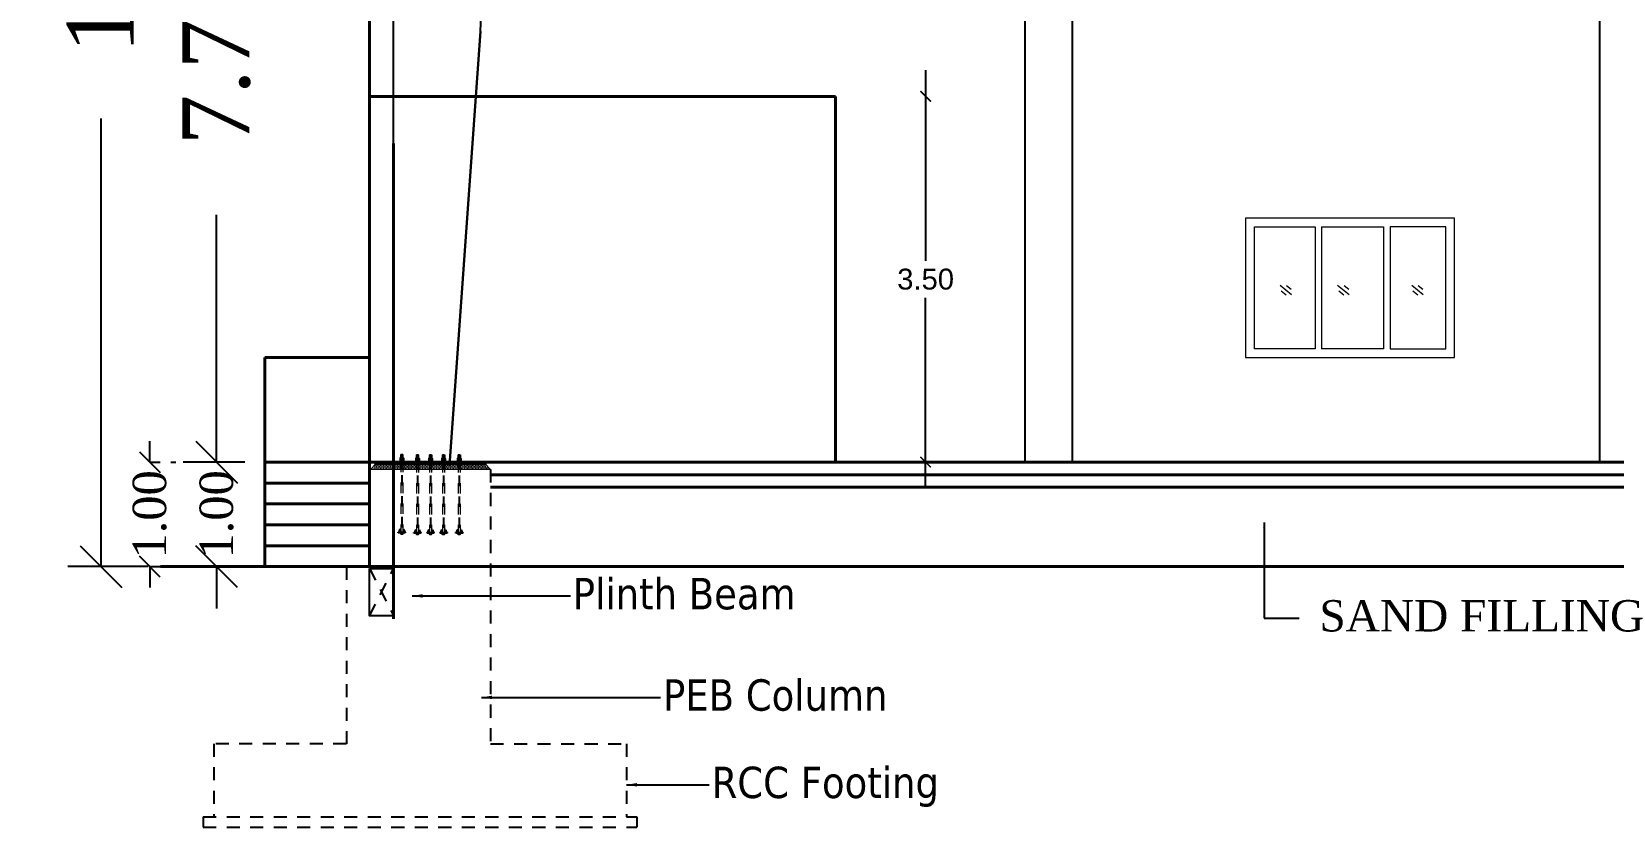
# Model space of a CAD drawing. Header units: metres. Extents: x 98347 to 98865, y -7394 to -7177.
# Drawn here: x 98570.36 to 98585.5, y -7311.54 to -7303.93 of the extents above; entities that cross this region are included whole.
import ezdxf

# ---------------------------------------------------------------- set-up
doc = ezdxf.new("R2010")
doc.units = ezdxf.units.M
doc.header["$LTSCALE"] = 0.5
doc.header["$MEASUREMENT"] = 0
doc.header["$PDMODE"] = 66
for name, pattern in [('DASHDOT', [1, 0.5, -0.25, 0, -0.25]), ('DOT2', [0.125, 0, -0.125]), ('HIDDEN', [0.375, 0.25, -0.125])]:
    doc.linetypes.add(name, pattern=pattern)
doc.layers.get('0').update_dxf_attribs({"color": 30, "lineweight": 40})
for name, color, linetype in [('3CON', 3, 'Continuous'), ('BLK_1_FLR_0_REGULAR_ROOM_1', 4, 'Continuous'), ('BLK_1_PLINTH_HEIGHT', 7, 'Continuous'), ('HATCH', 18, 'Continuous'), ('JSC-15O-Gusset Plt', 4, 'Continuous'), ('JSC-15O-Stiffener Plate', 4, 'Continuous'), ('JSC-1A-Thin', 254, 'Continuous'), ('JSC-D-Hidden', 209, 'HIDDEN'), ('JSC-E-Line', 241, 'Continuous'), ('JSC-G-Grid Line', 250, 'DASHDOT'), ('JSC-H-Dimension', 251, 'Continuous'), ('JSC-U-Steel', 21, 'Continuous')]:
    doc.layers.add(name, color=color, linetype=linetype)
for name, color, linetype, lineweight in [('DIM', 5, 'Continuous', 25), ('JSC-13M-Arrow', 250, 'Continuous', 20), ('JSC-4D-Bolt', 240, 'Continuous', 18), ('JSC-J-Grouting', 9, 'Continuous', 20), ('JSC-K-Text 2', 7, 'Continuous', 20), ('JSC-S-Joinerys', 126, 'Continuous', 18), ('TEXT', 11, 'Continuous', 30)]:
    doc.layers.add(name, color=color, linetype=linetype, lineweight=lineweight)
doc.styles.add('DIM', font='times.ttf')
doc.styles.add('JSC-Tahoma', font='tahoma.ttf')
doc.styles.add('ROMANS', font='stylu.ttf', dxfattribs={"width": 0.75})
doc.styles.get("Standard").update_dxf_attribs({"font": 'times.ttf'})
doc.styles.add('TITLE-THINBOLD', font='arial.ttf')
doc.dimstyles.new('Standard$0', dxfattribs={"dimtxt": 0.08, "dimasz": 0.05, "dimexe": 0.02, "dimexo": 0.05, "dimgap": 0.09, "dimtad": 0, "dimtih": 1, "dimtoh": 1, "dimzin": 0, "dimdsep": 46, "dimtxsty": 'Standard', "dimcen": 0.09, "dimclrd": 7, "dimclre": 7, "dimclrt": 7, "dimadec": 0, "dimazin": 0, "dimtfac": 1, "dimtofl": 0, "dimtmove": 0, "dimatfit": 3, "dimfxl": 0, "dimtolj": 1, "dimtzin": 0, "dimarcsym": 0})
doc.dimstyles.new('STANDARD$7', dxfattribs={"dimtxt": 0.18, "dimasz": 7, "dimexe": 0.18, "dimexo": 0.0625, "dimgap": 0.09, "dimtad": 0, "dimtih": 1, "dimtoh": 1, "dimdec": 3, "dimzin": 0, "dimdsep": 46, "dimtxsty": 'ROMANS', "dimcen": 0.09, "dimclrd": 3, "dimclrt": 2, "dimaunit": 1, "dimadec": 0, "dimazin": 0, "dimtfac": 1, "dimtdec": 3, "dimtofl": 0, "dimtmove": 2, "dimatfit": 3, "dimfxl": 0, "dimtolj": 1, "dimtzin": 0, "dimarcsym": 0})

# ---------------------------------------------------------------- blocks, each defined once
blk = doc.blocks.new('A$C3B5A2755')
at = {"layer": 'HATCH'}
h = blk.add_hatch(dxfattribs=at)
h.set_pattern_fill('ANSI31', color=256, scale=1.234568, style=0)
h.set_pattern_definition([(135, (210166.25586, 97573.51897), (0.10912141685, 0.10912141685), [])])
h.paths.add_polyline_path([(16, -700), (16, -705), (11, -705)])
h = blk.add_hatch(dxfattribs=at)
h.set_pattern_fill('ANSI31', color=256, scale=1.234568, style=0)
h.set_pattern_definition([(225, (210166.25586, -98991.59917), (0.10912141685, -0.10912141685), [])])
h.paths.add_polyline_path([(16, -718), (16, -713), (11, -713)])
h = blk.add_hatch(dxfattribs=at)
h.set_pattern_fill('ANSI31', color=256, scale=1.234568, style=0)
h.set_pattern_definition([(45, (-210114.404, 97573.51897), (-0.10912141685, 0.10912141685), [])])
h.paths.add_polyline_path([(36, -700), (36, -705), (41, -705)])
h = blk.add_hatch(dxfattribs=at)
h.set_pattern_fill('ANSI31', color=256, scale=1.234568, style=0)
h.set_pattern_definition([(315, (-210114.404, -98991.59917), (-0.10912141685, -0.10912141685), [])])
h.paths.add_polyline_path([(36, -718), (36, -713), (41, -713)])
for p, q in [((16, -700), (11, -705)), ((16, -718), (11, -713)), ((36, -700), (41, -705)), ((36, -718), (41, -713))]:
    blk.add_line(p, q, dxfattribs=at)
at = {"layer": 'JSC-15O-Stiffener Plate', "linetype": 'HIDDEN'}
for p, q in [((7, -677), (-5, -705)), ((7, -677), (16, -677)), ((16, -705), (36, -705)), ((16, -713), (36, -713)), ((45, -677), (36, -677)), ((45, -677), (57, -705))]:
    blk.add_line(p, q, dxfattribs=at)
for points in [[(16, -713), (-9, -713), (-9, -705), (16, -705)], [(36, -705), (61, -705), (61, -713), (36, -713)]]:
    blk.add_lwpolyline(points, dxfattribs=at)
at = {"layer": 'JSC-4D-Bolt'}
for p, q in [((6, 36), (6, 6)), ((26, 39), (11, 39)), ((26, 23), (11, 23)), ((26, 23), (11, 23)), ((26, 3), (11, 3)), ((18, 73), (16, 72)), ((16, 72), (36, 72)), ((16, 72), (16, 0)), ((34, 73), (18, 73)), ((26, 39), (41, 39)), ((26, 23), (41, 23)), ((26, 23), (41, 23)), ((26, 23), (41, 23)), ((26, 3), (41, 3)), ((26, 3), (41, 3)), ((36, 72), (34, 73)), ((36, 72), (36, 0)), ((36, 39), (36, 23)), ((36, 23), (36, 3)), ((46, 36), (46, 6))]:
    blk.add_line(p, q, dxfattribs=at)
at = {"layer": 'JSC-4D-Bolt', "linetype": 'HIDDEN'}
for p, q in [((16, 0), (16, -725)), ((36, 0), (36, -725)), ((16, -725), (36, -725))]:
    blk.add_line(p, q, dxfattribs=at)
at = {"layer": 'JSC-4D-Bolt'}
blk.add_lwpolyline([(0, 3), (52, 3), (52, 0), (0, 0)], close=True, dxfattribs=at)
for centre, radius, start, end in [((11, 33), 5.93, 33.6264, 146.3736), ((11, 29), 5.93, 213.6264, 326.3736), ((11, 17), 5.93, 33.6264, 146.3736), ((11, 9), 5.93, 213.6264, 326.3736), ((26, 19), 19.8, 60, 120), ((26, 43), 19.8, 240, 300), ((26, 3), 19.8, 60, 120), ((26, 23), 19.8, 240, 300), ((41, 33), 5.93, 33.6264, 146.3736), ((41, 29), 5.93, 213.6264, 326.3736), ((41, 17), 5.93, 33.6264, 146.3736), ((41, 9), 5.93, 213.6264, 326.3736)]:
    blk.add_arc(centre, radius, start, end, dxfattribs=at)
at = {"layer": 'JSC-D-Hidden'}
for p, q in [((17, 72), (17, -55)), ((35, 72), (35, -55)), ((16, -55), (36, -55))]:
    blk.add_line(p, q, dxfattribs=at)
at = {"layer": 'JSC-G-Grid Line'}
blk.add_line((26, 75), (26, -725), dxfattribs=at)
blk = doc.blocks.new('_Oblique')
at = {"color": 0, "linetype": 'ByBlock', "lineweight": -2}
blk.add_line((-0.5, -0.5), (0.5, 0.5), dxfattribs=at)
blk = doc.blocks.new('*D49')
at = {"layer": 'Defpoints', "color": 0}
for p in [(98572.135, -7308.05), (98572.725, -7308.05), (98572.725, -7309.05)]:
    blk.add_point(p, dxfattribs=at)
at = {"layer": 'DIM', "color": 4, "lineweight": -2}
for p, q in [((98572.135, -7308.05), (98572.135, -7307.65)), ((98572.405, -7308.05), (98571.815, -7308.05)), ((98572.405, -7309.05), (98571.815, -7309.05)), ((98572.135, -7309.05), (98572.135, -7309.45))]:
    blk.add_line(p, q, dxfattribs=at)
at = {"layer": 'DIM', "color": 4, "lineweight": -2, "xscale": 0.4, "yscale": 0.4, "zscale": 0.4}
for p, rotation in [((98572.135, -7308.05), 270), ((98572.135, -7309.05), 90)]:
    blk.add_blockref('_Oblique', p, dxfattribs=dict(at, rotation=rotation))
at = {"layer": 'DIM', "insert": (98572.135, -7308.55), "char_height": 0.32, "attachment_point": 5, "rotation": 90, "style": 'DIM'}
blk.add_mtext('\\A1;1.00', dxfattribs=at)
blk = doc.blocks.new('*D50')
at = {"layer": 'Defpoints', "color": 0}
for p in [(98572.135, -7300.293), (98572.725, -7300.293), (98572.725, -7308.05)]:
    blk.add_point(p, dxfattribs=at)
at = {"layer": 'DIM', "color": 4, "lineweight": -2}
for p, q in [((98572.405, -7300.293), (98571.815, -7300.293)), ((98572.135, -7300.293), (98572.135, -7302.66)), ((98572.135, -7308.05), (98572.135, -7305.683)), ((98572.405, -7308.05), (98571.815, -7308.05))]:
    blk.add_line(p, q, dxfattribs=at)
at = {"layer": 'DIM', "color": 4, "lineweight": -2, "xscale": 0.4, "yscale": 0.4, "zscale": 0.4}
for p, rotation in [((98572.135, -7300.293), 90), ((98572.135, -7308.05), 270)]:
    blk.add_blockref('_Oblique', p, dxfattribs=dict(at, rotation=rotation))
at = {"layer": 'DIM', "insert": (98572.135, -7304.172), "char_height": 0.64, "attachment_point": 5, "rotation": 90, "style": 'DIM'}
blk.add_mtext('\\A1;7.76', dxfattribs=at)
blk = doc.blocks.new('*D52')
at = {"layer": 'Defpoints', "color": 0}
for p in [(98571.029, -7297.05), (98571.799, -7297.05), (98571.799, -7309.05)]:
    blk.add_point(p, dxfattribs=at)
at = {"layer": 'DIM', "color": 4, "lineweight": -2}
for p, q in [((98571.479, -7297.05), (98570.709, -7297.05)), ((98571.029, -7297.05), (98571.029, -7301.339)), ((98571.029, -7309.05), (98571.029, -7304.761)), ((98571.479, -7309.05), (98570.709, -7309.05))]:
    blk.add_line(p, q, dxfattribs=at)
at = {"layer": 'DIM', "color": 4, "lineweight": -2, "xscale": 0.4, "yscale": 0.4, "zscale": 0.4}
for p, rotation in [((98571.029, -7297.05), 90), ((98571.029, -7309.05), 270)]:
    blk.add_blockref('_Oblique', p, dxfattribs=dict(at, rotation=rotation))
at = {"layer": 'DIM', "insert": (98571.029, -7303.05), "char_height": 0.64, "attachment_point": 5, "rotation": 90, "style": 'DIM'}
blk.add_mtext('\\A1;12.00', dxfattribs=at)
blk = doc.blocks.new('*D78')
at = {"layer": 'BLK_1_PLINTH_HEIGHT', "color": 4, "lineweight": -2, "ltscale": 0.001}
for p, q in [((98571.495, -7308.05), (98571.495, -7307.85)), ((98571.495, -7309.05), (98571.495, -7309.25))]:
    blk.add_line(p, q, dxfattribs=at)
at = {"layer": 'BLK_1_PLINTH_HEIGHT', "color": 4, "linetype": 'DOT2', "lineweight": -2, "ltscale": 0.001}
for p, q in [((98571.495, -7308.05), (98571.745, -7308.05)), ((98571.495, -7309.05), (98571.745, -7309.05))]:
    blk.add_line(p, q, dxfattribs=at)
at = {"layer": 'Defpoints', "color": 0, "ltscale": 0.001}
for p in [(98568.765, -7308.05), (98571.495, -7308.05), (98568.765, -7309.05)]:
    blk.add_point(p, dxfattribs=at)
at = {"layer": 'BLK_1_PLINTH_HEIGHT', "color": 4, "lineweight": -2, "ltscale": 0.001, "xscale": 0.2, "yscale": 0.2, "zscale": 0.2}
for p, rotation in [((98571.495, -7308.05), 270), ((98571.495, -7309.05), 90)]:
    blk.add_blockref('_Oblique', p, dxfattribs=dict(at, rotation=rotation))
at = {"layer": 'BLK_1_PLINTH_HEIGHT', "ltscale": 0.001, "insert": (98571.495, -7308.55), "char_height": 0.32, "attachment_point": 5, "rotation": 90, "style": 'DIM'}
blk.add_mtext('\\A1;1.00', dxfattribs=at)
blk = doc.blocks.new('_ArchTick')
at = {"color": 0, "const_width": 0.15}
blk.add_lwpolyline([(-0.5, -0.5), (0.5, 0.5)], dxfattribs=at)
blk = doc.blocks.new('*D79')
at = {"layer": 'BLK_1_FLR_0_REGULAR_ROOM_1', "lineweight": -2}
for p, q in [((98578.921, -7304.3), (98578.921, -7306.123)), ((98578.921, -7308.3), (98578.921, -7306.477))]:
    blk.add_line(p, q, dxfattribs=at)
at = {"layer": 'Defpoints', "color": 0}
for p in [(98578.626, -7304.55), (98578.626, -7308.05), (98578.921, -7308.05)]:
    blk.add_point(p, dxfattribs=at)
at = {"layer": 'BLK_1_FLR_0_REGULAR_ROOM_1', "lineweight": -2, "xscale": 0.1, "yscale": 0.1, "zscale": 0.1}
for p, rotation in [((98578.921, -7304.55), 90), ((98578.921, -7308.05), 270)]:
    blk.add_blockref('_ArchTick', p, dxfattribs=dict(at, rotation=rotation))
at = {"layer": 'BLK_1_FLR_0_REGULAR_ROOM_1', "lineweight": 0, "insert": (98578.921, -7306.3), "char_height": 0.2, "attachment_point": 5, "style": 'TITLE-THINBOLD'}
blk.add_mtext('\\A1;3.50', dxfattribs=at)

msp = doc.modelspace()

# ---------------------------------------------------------------- hatches: boundary and pattern name
at = {"layer": 'JSC-H-Dimension'}
h = msp.add_hatch(dxfattribs=at)
h.set_pattern_fill('DOTS', color=256, scale=0.23862)
h.set_pattern_definition([(180, (106978.99018, -5309.081331), (-0.007456884077, 0.014913768153), [0, -0.014913768153])])
h.paths.add_polyline_path([(98573.657, -7308.07), (98573.637, -7308.12), (98574.757, -7308.12), (98574.707, -7308.07)])
h = msp.add_hatch(dxfattribs=at)
h.set_pattern_fill('ANSI31', color=256, scale=0.025)
h.set_pattern_definition([(135, (101483.840698, -9318.2281512), (0.0022097086912, 0.0022097086912), [])])
edge = h.paths.add_edge_path()
edge.add_line((98574.707, -7308.07), (98574.707, -7308.05))
edge.add_line((98574.707, -7308.05), (98573.657, -7308.05))
edge.add_line((98573.657, -7308.05), (98573.657, -7308.07))
edge.add_line((98573.657, -7308.07), (98574.706, -7308.07))

# ---------------------------------------------------------------- linework, layer by layer
for p, q in [((98573.597, -7299.101), (98573.597, -7309.05)), ((98573.597, -7304.55), (98578.057, -7304.55)), ((98578.057, -7304.55), (98578.057, -7308.05)), ((98573.827, -7305), (98573.827, -7309.55)), ((98573.597, -7308.05), (98608.597, -7308.05)), ((98574.757, -7308.17), (98607.438, -7308.17)), ((98574.757, -7308.29), (98607.438, -7308.29)), ((98610.42, -7309.05), (98571.597, -7309.05))]:
    msp.add_line(p, q)
at = {"ltscale": 0.2}
for p, q in [((98572.597, -7307.05), (98572.597, -7309.05)), ((98573.597, -7307.05), (98572.597, -7307.05)), ((98573.597, -7308.05), (98572.597, -7308.05)), ((98573.597, -7308.25), (98572.597, -7308.25)), ((98573.597, -7308.45), (98572.597, -7308.45)), ((98573.597, -7308.65), (98572.597, -7308.65)), ((98573.597, -7308.85), (98572.597, -7308.85))]:
    msp.add_line(p, q, dxfattribs=at)
at = {"layer": 'DIM'}
for p, q in [((98585.372, -7298.401), (98585.372, -7308.05)), ((98579.872, -7299.411), (98579.872, -7308.05)), ((98580.323, -7299.328), (98580.323, -7308.05))]:
    msp.add_line(p, q, dxfattribs=at)
at = {"layer": 'JSC-15O-Gusset Plt'}
msp.add_lwpolyline([(98573.657, -7308.05), (98574.707, -7308.05), (98574.707, -7308.07), (98573.657, -7308.07)], close=True, dxfattribs=at)
at = {"layer": 'JSC-1A-Thin'}
msp.add_line((98573.827, -7308.05), (98573.827, -7300.325), dxfattribs=at)
at = {"layer": 'JSC-1A-Thin', "elevation": 0}
msp.add_lwpolyline([(98574.656, -7303.931), (98574.36, -7308.08)], dxfattribs=at)
at = {"layer": 'JSC-D-Hidden', "lineweight": -2}
for p, q in [((98573.597, -7309.519, 0), (98573.827, -7309.069, 0)), ((98573.597, -7309.069, 0), (98573.827, -7309.519, 0))]:
    msp.add_line(p, q, dxfattribs=at)
at = {"layer": 'JSC-D-Hidden', "lineweight": -2, "extrusion": (-1, 5.56821e-07, 0), "elevation": -98574.761}
msp.add_lwpolyline([(7308.065, 0), (7310.689, 0)], dxfattribs=at)
at = {"layer": 'JSC-D-Hidden', "lineweight": -2, "extrusion": (-1, 9.30389e-08, 0), "elevation": -98573.377}
msp.add_lwpolyline([(7309.041, 0), (7310.735, 0)], dxfattribs=at)
at = {"layer": 'JSC-D-Hidden', "lineweight": -2, "extrusion": (-3.2689e-07, 1, 0), "elevation": -7310.776}
msp.add_lwpolyline([(-98573.374, 0), (-98572.104, 0)], dxfattribs=at)
at = {"layer": 'JSC-D-Hidden', "lineweight": -2, "elevation": 0}
for points in [[(98572.107, -7310.744), (98572.107, -7311.444)], [(98576.057, -7310.744), (98576.057, -7311.444)], [(98572.007, -7311.444), (98572.007, -7311.544)], [(98576.157, -7311.444), (98576.157, -7311.544)]]:
    msp.add_lwpolyline(points, dxfattribs=at)
at = {"layer": 'JSC-D-Hidden', "lineweight": -2, "extrusion": (-3.582e-13, -1, 0), "elevation": 7310.744}
msp.add_lwpolyline([(98574.757, 0), (98576.057, 0)], dxfattribs=at)
at = {"layer": 'JSC-D-Hidden', "lineweight": -2, "extrusion": (2.12314e-06, -1, 0), "elevation": 7311.654}
msp.add_lwpolyline([(98571.991, 0), (98576.141, 0)], dxfattribs=at)
at = {"layer": 'JSC-D-Hidden', "lineweight": -2, "extrusion": (2.12157e-06, -1, 0), "elevation": 7311.753}
msp.add_lwpolyline([(98571.991, 0), (98576.141, 0)], dxfattribs=at)
at = {"layer": 'JSC-E-Line', "lineweight": -2, "elevation": 0}
msp.add_lwpolyline([(98573.597, -7309.069), (98573.827, -7309.069), (98573.827, -7309.519), (98573.597, -7309.519)], close=True, dxfattribs=at)
at = {"layer": 'JSC-J-Grouting', "elevation": 0}
msp.add_lwpolyline([(98573.607, -7308.12), (98573.657, -7308.07), (98574.707, -7308.07), (98574.757, -7308.12), (98573.607, -7308.12)], dxfattribs=at)
at = {"layer": 'JSC-S-Joinerys'}
for p, q in [((98582.649, -7305.8), (98582.649, -7306.967)), ((98582.711, -7305.8), (98582.711, -7306.967)), ((98582.423, -7306.45), (98582.314, -7306.36)), ((98582.42, -7306.398), (98582.376, -7306.364)), ((98582.975, -7306.45), (98582.865, -7306.36)), ((98582.972, -7306.398), (98582.928, -7306.364)), ((98583.684, -7306.45), (98583.575, -7306.36)), ((98583.681, -7306.398), (98583.637, -7306.364)), ((98582.372, -7306.452), (98582.325, -7306.414)), ((98582.924, -7306.452), (98582.876, -7306.414)), ((98583.633, -7306.452), (98583.586, -7306.414))]:
    msp.add_line(p, q, dxfattribs=at)
for points in [[(98581.982, -7307.05), (98583.982, -7307.05), (98583.982, -7305.717), (98581.982, -7305.717)], [(98583.368, -7306.967), (98583.899, -7306.967), (98583.899, -7305.8), (98583.368, -7305.8)]]:
    msp.add_lwpolyline(points, close=True, dxfattribs=at)
for points in [[(98582.649, -7306.967), (98582.07, -7306.967), (98582.07, -7305.8), (98582.649, -7305.8)], [(98582.711, -7305.8), (98583.305, -7305.8), (98583.305, -7306.967), (98582.711, -7306.967)]]:
    msp.add_lwpolyline(points, dxfattribs=at)
at = {"layer": 'JSC-U-Steel', "elevation": 0}
for points in [[(98574.662, -7303.931), (98574.801, -7300.356)], [(98574.662, -7303.931), (98574.365, -7308.081)]]:
    msp.add_lwpolyline(points, dxfattribs=at)

# ---------------------------------------------------------------- block references
at = {"layer": 'JSC-H-Dimension', "xscale": 0.000954481161898, "yscale": 0.000954481161898, "zscale": 0.000954481161898}
for p in [(98573.882, -7308.046, 0), (98574.032, -7308.05, 0), (98574.157, -7308.05, 0), (98574.282, -7308.05, 0), (98574.432, -7308.05, 0)]:
    msp.add_blockref('A$C3B5A2755', p, dxfattribs=at)

# ---------------------------------------------------------------- texts
at = {"layer": 'JSC-K-Text 2', "style": 'JSC-Tahoma'}
for s, p in [('Plinth Beam', (98575.544, -7309.458, 0)), ('PEB Column', (98576.408, -7310.428, 0)), ('RCC Footing', (98576.873, -7311.264, 0))]:
    msp.add_text(s, height=0.3, dxfattribs=at).set_placement(p)
at = {"layer": 'TEXT', "insert": (98582.69, -7309.37), "char_height": 0.3, "attachment_point": 1, "style": 'DIM'}
msp.add_mtext('SAND FILLING', dxfattribs=at)

# ---------------------------------------------------------------- dimensions: what is measured, and where the dimension line sits
at = {"layer": 'BLK_1_FLR_0_REGULAR_ROOM_1', "color": 4, "lineweight": 0}
dim = msp.add_aligned_dim(p1=(98578.626, -7304.55), p2=(98578.626, -7308.05), distance=0.295, dimstyle='Standard$0', override={"dimscale": 0.5, "dimtxt": 0.4, "dimasz": 0.2, "dimexe": 0.25, "dimexo": 0.4, "dimgap": 0.15, "dimtad": 1, "dimzin": 3, "dimtxsty": 'TITLE-THINBOLD', "dimblk": 'ArchTick', "dimdle": 0.5, "dimse1": 1, "dimse2": 1, "dimclrd": 256, "dimclrt": 256, "dimadec": 1, "dimtix": 1, "dimtofl": 1, "dimatfit": 0}, dxfattribs=at)
dim.commit()
dim.dimension.update_dxf_attribs({"geometry": '*D79', "text_midpoint": (98578.921, -7306.3)})
at = {"layer": 'BLK_1_PLINTH_HEIGHT', "color": 7, "ltscale": 0.001}
dim = msp.add_linear_dim(base=(98571.495, -7308.05), p1=(98568.765, -7309.05), p2=(98568.765, -7308.05), angle=90, dimstyle='Standard$0', override={"dimscale": 4, "dimexe": 0.0625, "dimtih": 0, "dimtoh": 0, "dimpost": '\\X', "dimtxsty": 'DIM', "dimblk": 'Oblique', "dimcen": 0.15625, "dimclrd": 4, "dimclre": 4, "dimclrt": 256, "dimtix": 1, "dimfxl": 0, "dimfxlon": 1, "dimarcsym": 1}, dxfattribs=at)
dim.commit()
dim.dimension.update_dxf_attribs({"geometry": '*D78', "text_midpoint": (98571.495, -7308.55)})
at = {"layer": 'DIM'}
for p1, p2, distance, override, picture, middle in [((98571.799, -7309.05), (98571.799, -7297.05), 0.77, {"dimscale": 8, "dimexe": 0.04, "dimexo": 0.04, "dimtih": 0, "dimtoh": 0, "dimpost": '\\X', "dimtxsty": 'DIM', "dimblk": 'Oblique', "dimcen": 0.15625, "dimclrd": 4, "dimclre": 4, "dimclrt": 256, "dimtix": 1, "dimfxl": 6, "dimfxlon": 1, "dimarcsym": 1}, '*D52', (98571.029, -7303.05)), ((98572.725, -7309.05), (98572.725, -7308.05), 0.59, {"dimscale": 8, "dimtxt": 0.04, "dimexe": 0.04, "dimexo": 0.04, "dimtih": 0, "dimtoh": 0, "dimpost": '\\X', "dimtxsty": 'DIM', "dimblk": 'Oblique', "dimcen": 0.15625, "dimclrd": 4, "dimclre": 4, "dimclrt": 256, "dimtix": 1, "dimfxl": 6, "dimfxlon": 1, "dimarcsym": 1}, '*D49', (98572.135, -7308.55))]:
    dim = msp.add_aligned_dim(p1=p1, p2=p2, distance=distance, dimstyle='Standard$0', override=override, dxfattribs=at)
    dim.commit()
    dim.dimension.update_dxf_attribs({"geometry": picture, "text_midpoint": middle})
dim = msp.add_linear_dim(base=(98572.135, -7300.293), p1=(98572.725, -7308.05), p2=(98572.725, -7300.293), angle=270, dimstyle='Standard$0', override={"dimscale": 8, "dimexe": 0.04, "dimexo": 0.04, "dimtih": 0, "dimtoh": 0, "dimpost": '\\X', "dimtxsty": 'DIM', "dimblk": 'Oblique', "dimcen": 0.15625, "dimclrd": 4, "dimclre": 4, "dimclrt": 256, "dimtix": 1, "dimtmove": 1, "dimfxl": 6, "dimfxlon": 1, "dimarcsym": 1}, dxfattribs=at)
dim.commit()
dim.dimension.update_dxf_attribs({"geometry": '*D50', "text_midpoint": (98572.135, -7304.172)})

# ---------------------------------------------------------------- leaders
at = {"layer": '3CON', "color": 4, "lineweight": 35, "ltscale": 30}
msp.add_leader([(98582.16, -7308.629), (98582.16, -7309.543), (98582.495, -7309.543)], dimstyle='STANDARD$7', override={"dimasz": 0.05, "dimexe": 0.09375, "dimtih": 0, "dimtoh": 0, "dimdec": 2, "dimpost": '\\X', "dimtxsty": 'DIM', "dimcen": 0.15625, "dimclrd": 4, "dimclre": 4, "dimtdec": 2, "dimtix": 1}, dxfattribs=at)
at = {"layer": 'JSC-13M-Arrow'}
for points in [[(98574.006, -7309.33, 0), (98575.523, -7309.33, 0)], [(98574.67, -7310.301, 0), (98576.384, -7310.301, 0)], [(98576.057, -7311.137, 0), (98576.849, -7311.137, 0)]]:
    msp.add_leader(points, dimstyle='STANDARD$7', override={"dimscale": 2, "dimasz": 0.05, "dimexe": 0.09375, "dimtih": 0, "dimtoh": 0, "dimdec": 2, "dimpost": '\\X', "dimtxsty": 'DIM', "dimcen": 0.15625, "dimclrd": 4, "dimclre": 4, "dimtdec": 2, "dimtix": 1}, dxfattribs=at)

doc.saveas('drawing.dxf')
